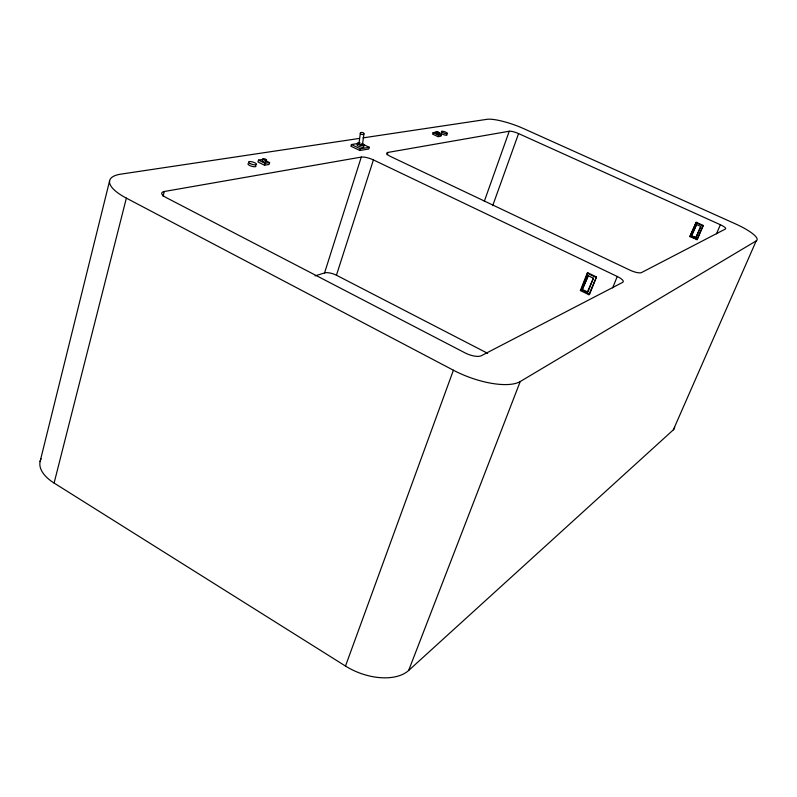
<?xml version="1.0" encoding="UTF-8"?>
<svg xmlns="http://www.w3.org/2000/svg" width="797" height="797" viewBox="0 0 797 797"><rect width="100%" height="100%" fill="white"/><g stroke="black" fill="none" stroke-linecap="round" stroke-linejoin="round"><path stroke-width="1.2" d="M358.979 143.659L360.344 133.129M362.545 144.337L363.94 133.816A1.833 1.026 8.5 0 0 361.489 132.441A1.833 1.026 8.5 0 0 361.001 134.165A1.833 1.026 8.5 0 0 363.94 133.816M40.079 461.612L109.607 180.839M674.67 427.341A30.077 10.819 23.3 0 1 673.326 429.852L408.642 670.486A47.212 27.606 20.7 0 1 345.49 666.053L54.096 483.052L126.364 198.134A48.438 15.462 15.2 0 1 121.014 174.115L359.268 138.439M163.046 196.281L164.302 191.499L361.27 157.089A9.335 2.461 18.3 0 1 373.414 159.908L617.257 276.479A9.982 2.829 21.5 0 1 622.756 282.307L481.308 355.741A12.762 4.682 20.2 0 1 465.01 352.872L166.055 197.517A12.015 3.836 15.4 0 1 164.302 191.499M263.1 159.38L258.517 160.097L257.969 161.99L264.494 165.218L269.057 164.471L269.605 162.588L265.271 160.446M264.494 165.218L265.042 163.325L269.605 162.588M358.202 143.46L351.417 144.526L350.889 146.21L359.845 150.484L368.812 148.999L369.34 147.325L362.685 144.167M359.845 150.484L360.374 148.8L369.34 147.325M315.064 275.892L324.558 272.923L361.27 157.089M487.654 353.33L336.444 275.224L373.414 159.908M387.123 154.797L387.88 152.436L509.253 131.226A7.462 1.604 19.8 0 1 518.578 133.587L720.368 224.734A7.97 1.763 21.8 0 1 725.449 228.998L641.446 272.604A9.614 2.61 21.6 0 1 629.909 270.123L391.018 156.72A8.986 2.301 18.6 0 1 387.88 152.436M436.039 132.153L433.12 132.611L432.612 134.125L438.081 136.656L440.98 136.187L441.488 134.673L438.22 133.159M438.081 136.656L438.589 135.141L441.488 134.673M484.337 201.223L509.253 131.226M492.715 205.646L518.578 133.587M345.49 666.053L453.403 370.226A51.656 19.168 20.3 0 0 520.212 381.554L756.194 240.913A31.81 7.014 21.9 0 0 735.372 223.847L523.788 128.686A29.678 6.326 19.7 0 0 486.997 119.321L362.954 137.891M408.642 670.486L520.212 381.554M580.375 290.566L587.22 273.162L587.897 272.843L596.465 276.967L589.571 294.362L588.893 294.711L580.375 290.566L581.063 290.228L587.897 272.843M582.069 289.998L588.246 275.742L593.386 278.213L587.867 292.15L587.19 292.489L582.069 289.998L588.246 275.742M588.893 294.711L596.465 276.967M612.644 287.916L617.257 276.479M689.873 236.57L696.189 222.293L703.203 225.481L697.275 239.548L689.873 236.57L696.189 222.293M696.568 224.545L691.417 236.022L696.04 237.725L700.782 226.458L696.568 224.545L691.417 236.022M696.847 239.767L703.203 225.481M716.483 233.83L720.368 224.734M587.19 292.489L593.386 278.213M673.326 429.852L756.194 240.913M695.612 237.934L700.782 226.458M436.497 133.039C433.907 133.268 440.871 135.271 438.041 133.527M695.761 222.493L702.785 225.681M692.902 236.281L696.04 237.725M690.302 236.35L697.275 239.548M433.12 132.611L438.589 135.141M351.417 144.526L360.374 148.8M587.22 273.162L595.797 277.286M582.756 289.66L586.851 291.652M586.373 292.818L589.571 294.362M258.517 160.097L265.042 163.325M126.364 198.134L453.403 370.226M54.096 483.052A44.662 22.595 11.5 0 1 41.075 458.783M324.558 272.923A9.026 3.138 17.7 0 1 336.444 275.224M446.589 134.414A3.228 0.747 19.1 0 1 445.852 135.221A3.228 0.747 19.1 0 1 441.737 133.786A3.228 0.747 19.1 0 1 441.757 132.73M255.628 165.577A4.204 1.215 16.8 0 1 252.091 166.384A4.204 1.215 16.8 0 1 248.176 163.604M265.59 161.383A2.072 0.588 16.9 0 1 265.471 162.17A2.072 0.588 16.9 0 1 262.791 161.462A2.072 0.588 16.9 0 1 262.442 160.546M361.918 143.609A3.646 0.927 18.2 0 1 363.751 145.692A3.646 0.927 18.2 0 1 358.052 143.918A3.646 0.927 18.2 0 1 360.124 143.052M363.791 146.728A3.646 0.936 18.2 0 1 359.895 146.738A3.646 0.936 18.2 0 1 357.445 144.516M362.227 143.54A1.823 1.036 8.4 0 1 361.828 144.944A1.823 1.036 8.4 0 1 359.298 144.466A1.823 1.036 8.4 0 1 359.696 143.052M439.366 132.621L436.278 131.644L439.366 132.621M263.478 159.649A2.072 0.588 17 0 0 266.596 160.067A2.072 0.588 17 0 0 263.777 158.673A2.072 0.588 17 0 0 263.478 159.649M442.435 132.392A3.228 0.737 19.1 0 0 447.496 133.637A3.228 0.737 19.1 0 0 443.59 131.445A3.228 0.737 19.1 0 0 442.435 132.392M250.158 163.564A4.204 1.205 16.8 0 0 256.524 164.411A4.204 1.205 16.8 0 0 250.816 161.582A4.204 1.205 16.8 0 0 250.158 163.564"/></g></svg>
